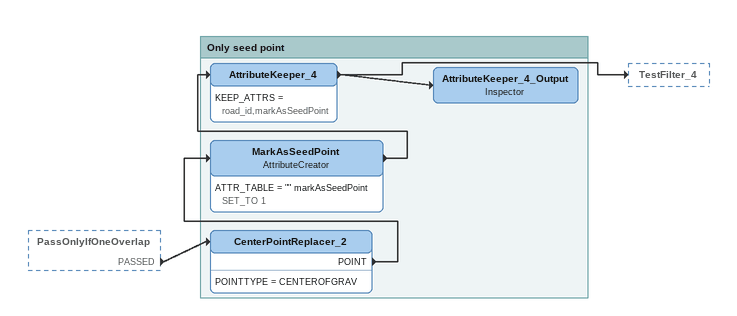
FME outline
PassOnlyIfOneOverlap [outside]
    PASSED -> CenterPointReplacer_2

Bookmark: Only seed point
CenterPointReplacer_2
    POINTTYPE = CENTEROFGRAV
    POINT -> MarkAsSeedPoint
MarkAsSeedPoint: AttributeCreator
    ATTR_TABLE = "" markAsSeedPoint SET_TO 1
    -> AttributeKeeper_4
AttributeKeeper_4
    KEEP_ATTRS = road_id,markAsSeedPoint
    -> TestFilter_4
    -> AttributeKeeper_4_Output
AttributeKeeper_4_Output: Inspector
